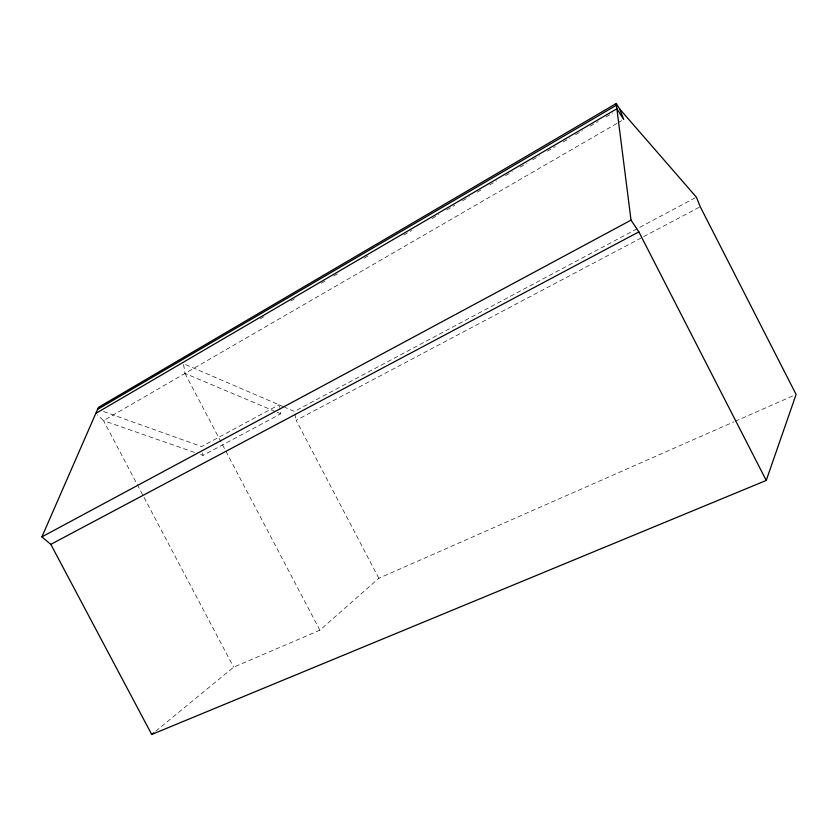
<?xml version="1.0" encoding="UTF-8"?>
<svg xmlns="http://www.w3.org/2000/svg" width="838" height="838" viewBox="0 0 838 838"><rect width="100%" height="100%" fill="white"/><g stroke="black" fill="none" stroke-linecap="round" stroke-linejoin="round"><path stroke-width="0.63" stroke-dasharray="4.19 3.14" d="M155.763 731.155L233.655 667.184L319.886 630.197L378.818 578.283L733.931 421.839M260.314 318.828L264.829 316.188M290.828 301.01L295.343 298.37M321.331 283.192L325.856 280.552M333.765 275.932L338.29 273.293M364.279 258.114L368.804 255.475M403.832 235.017L411.751 230.398M432.094 218.519L438.871 214.57M446.78 209.95L454.688 205.331M462.597 200.711L469.385 196.752M477.293 192.132L481.819 189.493M489.727 184.873L496.505 180.914M505.544 175.634L512.332 171.675M520.241 167.055L527.018 163.096M532.675 159.796L539.452 155.837M547.361 151.217L555.269 146.598M563.188 141.978L569.966 138.019M575.612 134.719L582.4 130.759M590.308 126.14L598.217 121.52M606.125 116.901L612.913 112.941M616.936 123.406L103.493 420.613L97.501 415.02M618.067 122.746L622.582 120.138M200.544 454.531L203.006 455.39L280.73 413.794L279.724 408.651M695.236 197.778L294.379 411.427L284.899 407.352M378.818 578.283L296.17 420.299L642.516 237.238M643.668 236.63L700.243 206.735M735.125 421.315L793.712 395.505M194.406 452.384L103.493 420.613L233.655 667.184M103.556 411.521L201.581 446.57L278.97 404.796L279.473 407.373M283.715 406.839L183.459 363.702L185.009 373.423L275.943 411.772M277.148 412.275L280.73 413.794M185.009 373.423L319.886 630.197M294.892 413.962L296.17 420.299M202.597 452.876L203.006 455.39"/><path stroke-width="1.26" d="M766.246 480.446L796.1 394.447L700.243 206.735L696.388 197.171L619.691 108.982L616.213 103.524L98.423 407.404L41.9 536.875L50.814 544.365L151.72 734.476L766.246 480.446L638.87 231.875L631.024 220.143L616.213 103.524M151.72 734.476L153.742 732.81M97.564 409.373L616.433 105.232M95.794 413.417L616.883 108.762L623.713 119.478L619.691 108.982M41.9 536.875L631.024 220.143M50.814 544.365L638.87 231.875"/></g></svg>
